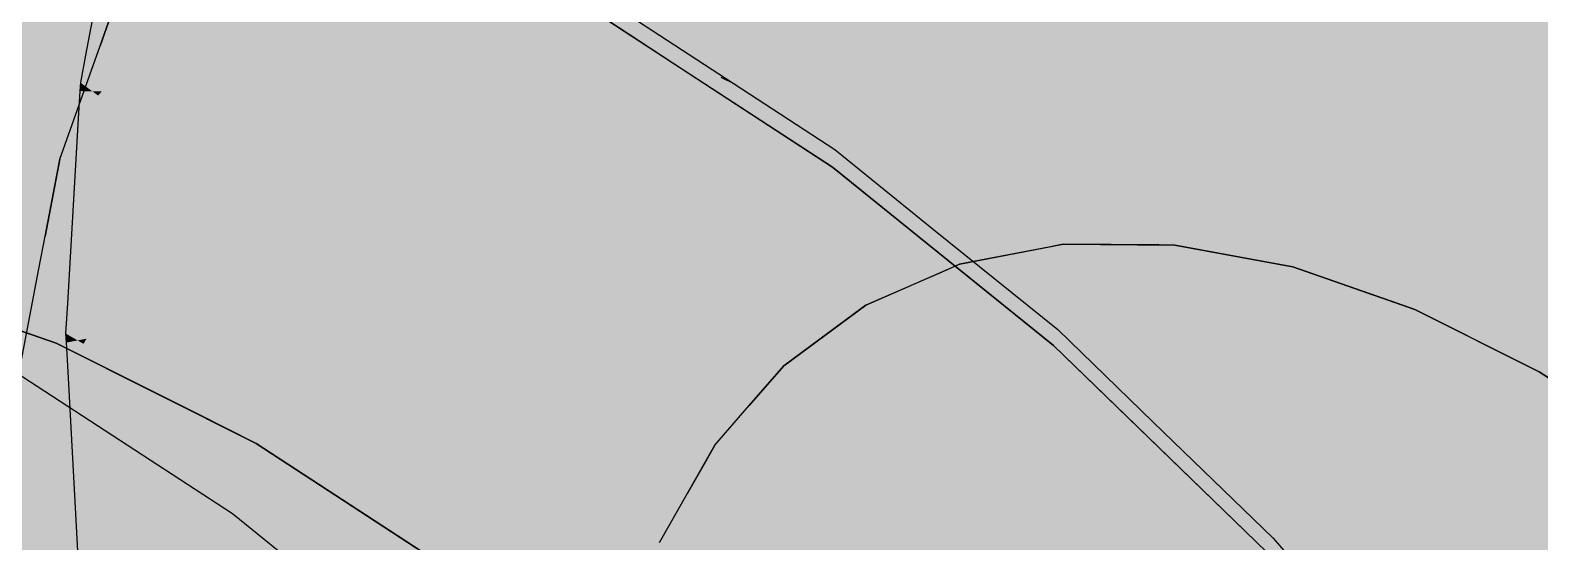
# Model space of a CAD drawing. Extents: x 0 to 420, y 0 to 297.
# Drawn here: x 289.68 to 315.47, y 249.2 to 257.94 of the extents above; entities that cross this region are included whole.
import ezdxf

# ---------------------------------------------------------------- set-up
doc = ezdxf.new("R2010")
doc.units = 0
doc.layers.add('SOMBRA', color=8, linetype='CONTINUOUS')
doc.layers.add('VISIBLE', color=7, linetype='CONTINUOUS')

msp = doc.modelspace()

# ---------------------------------------------------------------- linework, layer by layer
at = {"layer": 'SOMBRA', "color": 253}
for points in [[(306.6213, 269.4929), (313.1443, 257.8469), (310.6555, 259.0955)], [(306.6213, 269.4929), (309.6907, 269.4686), (313.1443, 257.8469)], [(309.6907, 269.4686), (315.4202, 256.7052), (313.1443, 257.8469)], [(309.6907, 269.4686), (312.9313, 268.8678), (315.4202, 256.7052)], [(312.9313, 268.8678), (317.58, 255.6217), (315.4202, 256.7052)], [(312.9313, 268.8678), (316.2878, 267.7009), (317.58, 255.6217)], [(290.6281, 257.5156), (291.1821, 260.4116), (291.5858, 260.7101)], [(290.6281, 257.5156), (291.5858, 260.7101), (293.0722, 259.3921)], [(294.9422, 259.6298), (296.9631, 259.7823), (299.0684, 257.5598)], [(301.0094, 259.0322), (299.0684, 257.5598), (296.9631, 259.7823)], [(294.4313, 258.1868), (294.9422, 259.6298), (299.0684, 257.5598)], [(305.9015, 259.6819), (306.9079, 257.9387), (304.2181, 258.4374)], [(308.6874, 258.7133), (306.9079, 257.9387), (305.9015, 259.6819)], [(290.6281, 257.5156), (293.0722, 259.3921), (291.2528, 257.2984)], [(292.4357, 256.8871), (291.2528, 257.2984), (293.0722, 259.3921)], [(292.4357, 256.8871), (293.0722, 259.3921), (293.9914, 258.577)], [(301.0094, 259.0322), (300.5372, 256.823), (299.0684, 257.5598)], [(301.0094, 259.0322), (302.7997, 256.8051), (300.5372, 256.823)], [(304.2181, 258.4374), (302.7997, 256.8051), (301.0094, 259.0322)], [(310.6555, 259.0955), (311.1337, 257.8629), (308.6874, 258.7133)], [(313.1443, 257.8469), (311.1337, 257.8629), (310.6555, 259.0955)], [(308.6874, 258.7133), (309.2697, 257.5009), (306.9079, 257.9387)], [(311.1337, 257.8629), (309.2697, 257.5009), (308.6874, 258.7133)], [(292.4357, 256.8871), (293.9914, 258.577), (293.0308, 256.8824)], [(293.0308, 256.8824), (293.9914, 258.577), (294.4313, 258.1868)], [(304.2181, 258.4374), (305.3473, 256.7849), (302.7997, 256.8051)], [(306.9079, 257.9387), (305.3473, 256.7849), (304.2181, 258.4374)], [(293.0308, 256.8824), (294.4313, 258.1868), (293.9668, 256.875)], [(293.9668, 256.875), (294.4313, 258.1868), (294.1801, 256.8733)], [(294.1801, 256.8733), (294.4313, 258.1868), (295.9282, 256.8595)], [(294.4313, 258.1868), (299.7606, 256.8291), (295.9282, 256.8595)], [(294.4313, 258.1868), (299.0684, 257.5598), (299.7606, 256.8291)], [(306.9079, 257.9387), (307.5843, 256.7672), (305.3473, 256.7849)], [(309.2697, 257.5009), (307.5843, 256.7672), (306.9079, 257.9387)], [(311.1337, 257.8629), (311.4295, 257.1005), (309.2697, 257.5009)], [(313.3707, 257.0851), (311.4295, 257.1005), (311.1337, 257.8629)], [(313.1443, 257.8469), (313.3707, 257.0851), (311.1337, 257.8629)], [(315.4202, 256.7052), (313.3707, 257.0851), (313.1443, 257.8469)], [(290.7419, 256.9005), (290.5388, 257.0487), (290.6281, 257.5156)], [(290.7419, 256.9005), (290.6281, 257.5156), (291.2528, 257.2984)], [(300.5372, 256.823), (299.7606, 256.8291), (299.0684, 257.5598)], [(309.2697, 257.5009), (309.6299, 256.751), (307.5843, 256.7672)], [(311.4295, 257.1005), (309.6299, 256.751), (309.2697, 257.5009)], [(290.7419, 256.9005), (291.2528, 257.2984), (290.9059, 256.8992)], [(292.4357, 256.8871), (290.9059, 256.8992), (291.2528, 257.2984)], [(280.2772, 250.9826), (290.5388, 257.0487), (289.4918, 256.3027)], [(280.2772, 250.9826), (280.2858, 251.1291), (290.5388, 257.0487)], [(286.1542, 253.9247), (290.5302, 256.9022), (290.5028, 256.4354)], [(286.1542, 253.9247), (289.4918, 256.3027), (290.5302, 256.9022)], [(289.4918, 256.3027), (290.5388, 257.0487), (290.5302, 256.9022)], [(290.5028, 256.4354), (290.5302, 256.9022), (290.7419, 256.9005)], [(290.5028, 256.4354), (290.7419, 256.9005), (290.843, 256.8268)], [(290.5302, 256.9022), (290.5388, 257.0487), (290.7419, 256.9005)], [(290.843, 256.8268), (290.7419, 256.9005), (290.9059, 256.8992)], [(292.9351, 256.7135), (290.843, 256.8268), (290.9059, 256.8992)], [(292.9351, 256.7135), (290.9059, 256.8992), (292.4357, 256.8871)], [(292.9351, 256.7135), (292.4357, 256.8871), (293.0308, 256.8824)], [(293.8028, 256.4118), (292.9351, 256.7135), (293.0308, 256.8824)], [(293.8028, 256.4118), (293.0308, 256.8824), (293.9668, 256.875)], [(294.0738, 256.3176), (293.8028, 256.4118), (293.9668, 256.875)], [(294.0738, 256.3176), (293.9668, 256.875), (294.1801, 256.8733)], [(294.0738, 256.3176), (294.1801, 256.8733), (295.9282, 256.8595)], [(294.0738, 256.3176), (295.9282, 256.8595), (298.1293, 254.9077)], [(299.7606, 256.8291), (298.1293, 254.9077), (295.9282, 256.8595)], [(311.4295, 257.1005), (311.5711, 256.7357), (309.6299, 256.751)], [(313.479, 256.7205), (311.5711, 256.7357), (311.4295, 257.1005)], [(313.3707, 257.0851), (313.479, 256.7205), (311.4295, 257.1005)], [(315.4935, 256.3471), (313.479, 256.7205), (313.3707, 257.0851)], [(315.4202, 256.7052), (315.4935, 256.3471), (313.3707, 257.0851)], [(290.3171, 253.2707), (290.5028, 256.4354), (290.843, 256.8268)], [(290.3171, 253.2707), (290.843, 256.8268), (292.3686, 255.7141)], [(292.9351, 256.7135), (292.3686, 255.7141), (290.843, 256.8268)], [(293.8028, 256.4118), (292.3686, 255.7141), (292.9351, 256.7135)], [(299.7606, 256.8291), (299.5731, 254.4057), (298.1293, 254.9077)], [(299.7606, 256.8291), (301.6705, 254.813), (299.5731, 254.4057)], [(300.5372, 256.823), (301.6705, 254.813), (299.7606, 256.8291)], [(300.5372, 256.823), (303.742, 255.2153), (301.6705, 254.813)], [(300.5372, 256.823), (302.7997, 256.8051), (304.0323, 255.2717)], [(300.5372, 256.823), (304.0323, 255.2717), (303.742, 255.2153)], [(305.3473, 256.7849), (304.0323, 255.2717), (302.7997, 256.8051)], [(305.3473, 256.7849), (306.1062, 255.6744), (304.0323, 255.2717)], [(307.5843, 256.7672), (306.1062, 255.6744), (305.3473, 256.7849)], [(307.5843, 256.7672), (308.0026, 256.0427), (306.1062, 255.6744)], [(309.6299, 256.751), (308.0026, 256.0427), (307.5843, 256.7672)], [(309.6299, 256.751), (309.8022, 256.3921), (308.0026, 256.0427)], [(311.5711, 256.7357), (309.8022, 256.3921), (309.6299, 256.751)], [(311.5711, 256.7357), (312.4704, 250.8365), (309.8022, 256.3921)], [(311.5711, 256.7357), (314.1957, 249.971), (312.4704, 250.8365)], [(313.479, 256.7205), (314.1957, 249.971), (311.5711, 256.7357)], [(313.479, 256.7205), (315.7107, 249.211), (314.1957, 249.971)], [(315.4935, 256.3471), (315.7107, 249.211), (313.479, 256.7205)], [(317.58, 255.6217), (315.4935, 256.3471), (315.4202, 256.7052)], [(286.1542, 253.9247), (290.5028, 256.4354), (290.3171, 253.2707)], [(293.8028, 256.4118), (293.3121, 255.0259), (292.3686, 255.7141)], [(294.0738, 256.3176), (293.3121, 255.0259), (293.8028, 256.4118)], [(309.8022, 256.3921), (308.2028, 255.6959), (308.0026, 256.0427)], [(309.8022, 256.3921), (310.4122, 251.869), (308.2028, 255.6959)], [(309.8022, 256.3921), (312.4704, 250.8365), (310.4122, 251.869)], [(294.0738, 256.3176), (293.7637, 254.6965), (293.3121, 255.0259)], [(293.7637, 254.6965), (294.0738, 256.3176), (298.1293, 254.9077)], [(308.0026, 256.0427), (306.5755, 254.9876), (306.1062, 255.6744)], [(308.0026, 256.0427), (308.2028, 255.6959), (306.5755, 254.9876)], [(290.3171, 253.2707), (292.3686, 255.7141), (290.9202, 253.1589)], [(292.0625, 252.9471), (290.9202, 253.1589), (292.3686, 255.7141)], [(292.0625, 252.9471), (292.3686, 255.7141), (293.3121, 255.0259)], [(306.1062, 255.6744), (304.3045, 254.9331), (304.0323, 255.2717)], [(306.1062, 255.6744), (305.3014, 254.433), (304.3045, 254.9331)], [(306.1062, 255.6744), (306.5755, 254.9876), (305.3014, 254.433)], [(308.2028, 255.6959), (306.8001, 254.6589), (306.5755, 254.9876)], [(308.2028, 255.6959), (307.8168, 253.1711), (306.8001, 254.6589)], [(308.2028, 255.6959), (310.4122, 251.869), (307.8168, 253.1711)], [(303.742, 255.2153), (302.9855, 253.4249), (301.6705, 254.813)], [(303.742, 255.2153), (304.8607, 254.2411), (302.9855, 253.4249)], [(303.742, 255.2153), (304.0323, 255.2717), (304.3045, 254.9331)], [(303.742, 255.2153), (304.3045, 254.9331), (304.8607, 254.2411)], [(292.0625, 252.9471), (293.3121, 255.0259), (292.614, 253.0543)], [(292.614, 253.0543), (293.3121, 255.0259), (293.7637, 254.6965)], [(293.7637, 254.6965), (298.1293, 254.9077), (298.8531, 254.2659)], [(299.5731, 254.4057), (298.8531, 254.2659), (298.1293, 254.9077)], [(299.5731, 254.4057), (301.6705, 254.813), (302.9855, 253.4249)], [(305.3014, 254.433), (304.8607, 254.2411), (304.3045, 254.9331)], [(305.3014, 254.433), (306.5755, 254.9876), (306.8001, 254.6589)], [(321.7634, 253.8907), (320.8149, 254.9786), (310.9154, 249.2631)], [(292.614, 253.0543), (293.7637, 254.6965), (293.4818, 253.2228)], [(293.4818, 253.2228), (293.7637, 254.6965), (293.6794, 253.2612)], [(293.6794, 253.2612), (293.7637, 254.6965), (295.3001, 253.5759)], [(293.7637, 254.6965), (298.8531, 254.2659), (295.3001, 253.5759)], [(305.3014, 254.433), (306.8001, 254.6589), (306.0122, 254.0764)], [(306.0122, 254.0764), (306.8001, 254.6589), (306.2084, 253.978)], [(306.2084, 253.978), (306.8001, 254.6589), (307.8168, 253.1711)], [(299.5731, 254.4057), (300.8498, 252.4952), (298.8531, 254.2659)], [(299.5731, 254.4057), (302.723, 253.3106), (300.8498, 252.4952)], [(299.5731, 254.4057), (302.9855, 253.4249), (302.723, 253.3106)], [(305.3014, 254.433), (305.373, 253.6038), (304.8607, 254.2411)], [(305.3014, 254.433), (306.0122, 254.0764), (305.373, 253.6038)], [(298.8531, 254.2659), (297.5593, 251.9281), (295.3001, 253.5759)], [(298.8531, 254.2659), (298.9533, 251.6697), (297.5593, 251.9281)], [(298.8531, 254.2659), (300.8498, 252.4952), (298.9533, 251.6697)], [(304.8607, 254.2411), (303.2758, 253.1184), (302.9855, 253.4249)], [(304.8607, 254.2411), (304.2557, 252.7777), (303.2758, 253.1184)], [(304.8607, 254.2411), (305.373, 253.6038), (304.2557, 252.7777)], [(306.0122, 254.0764), (305.6182, 253.2988), (305.373, 253.6038)], [(306.0122, 254.0764), (306.2084, 253.978), (305.6182, 253.2988)], [(286.1542, 253.9247), (290.3171, 253.2707), (280.0641, 247.3511)], [(306.2084, 253.978), (306.728, 251.9182), (305.6182, 253.2988)], [(306.2084, 253.978), (309.2791, 251.0313), (306.728, 251.9182)], [(306.2084, 253.978), (307.8168, 253.1711), (309.2791, 251.0313)], [(321.7634, 253.8907), (310.9154, 249.2631), (314.5591, 249.7313)], [(322.3597, 253.207), (321.7634, 253.8907), (314.5591, 249.7313)], [(286.7684, 253.7626), (291.417, 240.5165), (289.2573, 241.6)], [(286.7684, 253.7626), (290.1249, 252.5957), (291.417, 240.5165)], [(293.6438, 252.654), (293.6794, 253.2612), (295.3001, 253.5759)], [(293.6438, 252.654), (295.3001, 253.5759), (297.5593, 251.9281)], [(304.2557, 252.7777), (305.373, 253.6038), (305.6182, 253.2988)], [(290.3171, 253.2707), (290.2872, 252.7605), (280.0341, 246.8409)], [(290.3171, 253.2707), (280.0341, 246.8409), (280.0641, 247.3511)], [(290.492, 252.6422), (290.2872, 252.7605), (290.3171, 253.2707)], [(290.492, 252.6422), (290.3171, 253.2707), (290.9202, 253.1589)], [(293.6438, 252.654), (293.4818, 253.2228), (293.6794, 253.2612)], [(302.723, 253.3106), (302.2247, 251.2761), (300.8498, 252.4952)], [(302.723, 253.3106), (303.8692, 252.492), (302.2247, 251.2761)], [(302.723, 253.3106), (302.9855, 253.4249), (303.2758, 253.1184)], [(302.723, 253.3106), (303.2758, 253.1184), (303.8692, 252.492)], [(304.2557, 252.7777), (305.6182, 253.2988), (304.9544, 252.5348)], [(304.9544, 252.5348), (305.6182, 253.2988), (305.1472, 252.4678)], [(305.1472, 252.4678), (305.6182, 253.2988), (306.728, 251.9182)], [(290.492, 252.6422), (290.9202, 253.1589), (290.644, 252.6717)], [(292.0625, 252.9471), (290.644, 252.6717), (290.9202, 253.1589)], [(292.5445, 252.8578), (292.0625, 252.9471), (292.614, 253.0543)], [(293.3822, 252.7025), (292.5445, 252.8578), (292.614, 253.0543)], [(293.3822, 252.7025), (292.614, 253.0543), (293.4818, 253.2228)], [(293.6438, 252.654), (293.3822, 252.7025), (293.4818, 253.2228)], [(304.2557, 252.7777), (303.8692, 252.492), (303.2758, 253.1184)], [(310.4122, 251.869), (309.2791, 251.0313), (307.8168, 253.1711)], [(322.3597, 253.207), (314.5591, 249.7313), (316.8496, 250.0257)], [(280.0427, 246.6845), (280.0341, 246.8409), (290.2872, 252.7605)], [(280.0427, 246.6845), (290.2872, 252.7605), (289.2571, 252.0044)], [(289.2571, 252.0044), (290.2872, 252.7605), (290.2958, 252.6041)], [(290.2958, 252.6041), (290.2872, 252.7605), (290.492, 252.6422)], [(292.5445, 252.8578), (290.5939, 252.5833), (290.644, 252.6717)], [(292.5445, 252.8578), (292.1327, 251.6949), (290.5939, 252.5833)], [(292.5445, 252.8578), (290.644, 252.6717), (292.0625, 252.9471)], [(293.3822, 252.7025), (292.1327, 251.6949), (292.5445, 252.8578)], [(304.2557, 252.7777), (304.4158, 251.915), (303.8692, 252.492)], [(304.2557, 252.7777), (304.9544, 252.5348), (304.4158, 251.915)], [(285.9746, 249.595), (290.2958, 252.6041), (290.3231, 252.1056)], [(285.9746, 249.595), (289.2571, 252.0044), (290.2958, 252.6041)], [(290.1249, 252.5957), (293.5398, 239.4516), (291.417, 240.5165)], [(290.1249, 252.5957), (293.5398, 250.8825), (293.5398, 239.4516)], [(290.3231, 252.1056), (290.2958, 252.6041), (290.492, 252.6422)], [(290.3231, 252.1056), (290.492, 252.6422), (290.5939, 252.5833)], [(290.5089, 248.7264), (290.3231, 252.1056), (290.5939, 252.5833)], [(290.5939, 252.5833), (290.492, 252.6422), (290.644, 252.6717)], [(290.5089, 248.7264), (290.5939, 252.5833), (292.1327, 251.6949)], [(293.3822, 252.7025), (293.0844, 251.1455), (292.1327, 251.6949)], [(293.6438, 252.654), (293.0844, 251.1455), (293.3822, 252.7025)], [(293.6438, 252.654), (293.5398, 250.8825), (293.0844, 251.1455)], [(293.5398, 250.8825), (293.6438, 252.654), (297.5593, 251.9281)], [(298.9533, 251.6697), (300.8498, 252.4952), (302.2247, 251.2761)], [(303.8692, 252.492), (302.5282, 251.007), (302.2247, 251.2761)], [(303.8692, 252.492), (303.4743, 250.8316), (302.5282, 251.007)], [(303.8692, 252.492), (304.4158, 251.915), (303.4743, 250.8316)], [(304.9544, 252.5348), (304.6773, 251.6389), (304.4158, 251.915)], [(304.9544, 252.5348), (305.1472, 252.4678), (304.6773, 251.6389)], [(305.1472, 252.4678), (305.8612, 250.3891), (304.6773, 251.6389)], [(305.1472, 252.4678), (308.3242, 249.9325), (305.8612, 250.3891)], [(305.1472, 252.4678), (306.728, 251.9182), (308.3242, 249.9325)], [(285.9746, 249.595), (290.3231, 252.1056), (290.5089, 248.7264)], [(293.5398, 250.8825), (297.5593, 251.9281), (298.3022, 251.3863)], [(298.9533, 251.6697), (298.3022, 251.3863), (297.5593, 251.9281)], [(303.4743, 250.8316), (304.4158, 251.915), (304.6773, 251.6389)], [(309.2791, 251.0313), (308.3242, 249.9325), (306.728, 251.9182)], [(310.4122, 251.869), (311.302, 250.328), (309.2791, 251.0313)], [(312.4704, 250.8365), (311.302, 250.328), (310.4122, 251.869)], [(290.5089, 248.7264), (292.1327, 251.6949), (291.0801, 248.7219)], [(292.1617, 248.7134), (291.0801, 248.7219), (292.1327, 251.6949)], [(292.1617, 248.7134), (292.1327, 251.6949), (293.0844, 251.1455)], [(298.9533, 251.6697), (300.3518, 249.8914), (298.3022, 251.3863)], [(298.9533, 251.6697), (301.9945, 251.1059), (300.3518, 249.8914)], [(298.9533, 251.6697), (302.2247, 251.2761), (301.9945, 251.1059)], [(303.4743, 250.8316), (304.6773, 251.6389), (304.1488, 250.7065)], [(304.1488, 250.7065), (304.6773, 251.6389), (304.335, 250.672)], [(304.335, 250.672), (304.6773, 251.6389), (305.8612, 250.3891)], [(293.5398, 250.8825), (298.3022, 251.3863), (295.0895, 249.9878)], [(298.3022, 251.3863), (297.3683, 248.6721), (295.0895, 249.9878)], [(298.3022, 251.3863), (298.6885, 248.6617), (297.3683, 248.6721)], [(298.3022, 251.3863), (300.3518, 249.8914), (298.6885, 248.6617)], [(301.9945, 251.1059), (302.2247, 251.2761), (302.5282, 251.007)], [(292.1617, 248.7134), (293.0844, 251.1455), (292.6607, 248.9305)], [(292.6607, 248.9305), (293.0844, 251.1455), (293.5398, 250.8825)], [(301.9945, 251.1059), (301.7629, 248.8621), (300.3518, 249.8914)], [(301.9945, 251.1059), (303.1486, 250.4568), (301.7629, 248.8621)], [(301.9945, 251.1059), (302.5282, 251.007), (303.1486, 250.4568)], [(303.4743, 250.8316), (303.1486, 250.4568), (302.5282, 251.007)], [(309.2791, 251.0313), (310.2773, 249.5704), (308.3242, 249.9325)], [(311.302, 250.328), (310.2773, 249.5704), (309.2791, 251.0313)], [(313.4509, 246.3553), (324.299, 250.983), (320.6552, 250.5147)], [(313.4509, 246.3553), (314.3995, 245.2675), (324.299, 250.983)], [(325.7311, 249.0512), (324.299, 250.983), (314.3995, 245.2675)], [(292.6607, 248.9305), (293.5398, 250.8825), (293.4453, 249.2721)], [(293.4453, 249.2721), (293.5398, 250.8825), (293.6241, 249.3499)], [(293.6241, 249.3499), (293.5398, 250.8825), (295.0895, 249.9878)], [(293.5398, 250.8825), (295.6996, 238.3681), (293.5398, 239.4516)], [(293.5398, 250.8825), (296.9548, 248.6524), (295.6996, 238.3681)], [(303.4743, 250.8316), (303.72, 249.9501), (303.1486, 250.4568)], [(303.4743, 250.8316), (304.1488, 250.7065), (303.72, 249.9501)], [(304.1488, 250.7065), (303.9935, 249.7076), (303.72, 249.9501)], [(304.1488, 250.7065), (304.335, 250.672), (303.9935, 249.7076)], [(304.335, 250.672), (305.2313, 248.6099), (303.9935, 249.7076)], [(304.335, 250.672), (307.5641, 248.5915), (305.2313, 248.6099)], [(304.335, 250.672), (305.8612, 250.3891), (307.5641, 248.5915)], [(312.4704, 250.8365), (312.9978, 249.7384), (311.302, 250.328)], [(314.1957, 249.971), (312.9978, 249.7384), (312.4704, 250.8365)], [(303.1486, 250.4568), (302.0745, 248.6349), (301.7629, 248.8621)], [(303.1486, 250.4568), (302.9705, 248.6278), (302.0745, 248.6349)], [(303.1486, 250.4568), (303.72, 249.9501), (302.9705, 248.6278)], [(313.4509, 246.3553), (320.6552, 250.5147), (316.8496, 250.0257)], [(308.3242, 249.9325), (307.5641, 248.5915), (305.8612, 250.3891)], [(311.302, 250.328), (311.9146, 249.2669), (310.2773, 249.5704)], [(312.9978, 249.7384), (311.9146, 249.2669), (311.302, 250.328)], [(293.6597, 248.7015), (293.6241, 249.3499), (295.0895, 249.9878)], [(293.6597, 248.7015), (295.0895, 249.9878), (297.3683, 248.6721)], [(302.9705, 248.6278), (303.72, 249.9501), (303.9935, 249.7076)], [(308.3242, 249.9325), (309.414, 248.5768), (307.5641, 248.5915)], [(310.2773, 249.5704), (309.414, 248.5768), (308.3242, 249.9325)], [(316.8496, 250.0257), (314.5591, 249.7313), (311.8639, 248.1753)], [(316.8496, 250.0257), (311.8639, 248.1753), (312.4602, 247.4915)], [(313.4509, 246.3553), (316.8496, 250.0257), (312.4602, 247.4915)], [(314.1957, 249.971), (314.4868, 249.2207), (312.9978, 249.7384)], [(315.7107, 249.211), (314.4868, 249.2207), (314.1957, 249.971)], [(298.6885, 248.6617), (300.3518, 249.8914), (301.7629, 248.8621)], [(302.9705, 248.6278), (303.9935, 249.7076), (303.6094, 248.6228)], [(303.6094, 248.6228), (303.9935, 249.7076), (303.7857, 248.6214)], [(303.7857, 248.6214), (303.9935, 249.7076), (305.2313, 248.6099)], [(314.5591, 249.7313), (310.9154, 249.2631), (311.8639, 248.1753)], [(312.9978, 249.7384), (313.3522, 249.0004), (311.9146, 249.2669)], [(314.4868, 249.2207), (313.3522, 249.0004), (312.9978, 249.7384)], [(285.9746, 249.595), (290.5089, 248.7264), (280.2558, 242.8068)], [(310.2773, 249.5704), (310.9647, 248.5646), (309.414, 248.5768)], [(311.9146, 249.2669), (310.9647, 248.5646), (310.2773, 249.5704)], [(293.412, 248.7035), (292.6607, 248.9305), (293.4453, 249.2721)], [(293.6597, 248.7015), (293.412, 248.7035), (293.4453, 249.2721)], [(293.6597, 248.7015), (293.4453, 249.2721), (293.6241, 249.3499)], [(311.9146, 249.2669), (312.3263, 248.5538), (310.9647, 248.5646)], [(313.3522, 249.0004), (312.3263, 248.5538), (311.9146, 249.2669)], [(314.4868, 249.2207), (314.6669, 248.7567), (313.3522, 249.0004)], [(315.8485, 248.7473), (314.6669, 248.7567), (314.4868, 249.2207)], [(315.7107, 249.211), (315.8485, 248.7473), (314.4868, 249.2207)]]:
    msp.add_solid(points, dxfattribs=at)
at = {"layer": 'SOMBRA', "color": 252}
for points in [[(302.234, 267.0153), (277.6128, 253.8351), (299.5332, 266.4908)], [(302.234, 267.0153), (279.6237, 254.2256), (277.6128, 253.8351)], [(279.6237, 254.2256), (302.234, 267.0153), (302.3787, 267.0434)], [(279.6237, 254.2256), (302.3787, 267.0434), (280.4584, 254.3877)], [(305.292, 267.0203), (280.4584, 254.3877), (302.3787, 267.0434)], [(305.292, 267.0203), (282.6273, 254.3705), (280.4584, 254.3877)], [(282.6273, 254.3705), (305.292, 267.0203), (305.448, 267.0191)], [(282.6273, 254.3705), (305.448, 267.0191), (283.5277, 254.3634)], [(308.5239, 266.4489), (283.5277, 254.3634), (305.448, 267.0191)], [(302.3787, 267.0434), (303.5783, 258.068), (306.4128, 256.646)], [(305.448, 267.0191), (302.3787, 267.0434), (306.4128, 256.646)], [(305.448, 267.0191), (306.4128, 256.646), (308.9017, 255.3974)], [(308.6887, 266.4183), (305.448, 267.0191), (308.9017, 255.3974)], [(299.4023, 266.4339), (275.0398, 252.7151), (296.9602, 265.3708)], [(299.4023, 266.4339), (276.8581, 253.5066), (275.0398, 252.7151)], [(276.8581, 253.5066), (299.4023, 266.4339), (299.5332, 266.4908)], [(276.8581, 253.5066), (299.5332, 266.4908), (277.6128, 253.8351)], [(308.5239, 266.4489), (285.8178, 253.9389), (283.5277, 254.3634)], [(285.8178, 253.9389), (308.5239, 266.4489), (308.6887, 266.4183)], [(285.8178, 253.9389), (308.6887, 266.4183), (286.7684, 253.7626)], [(311.8745, 265.3107), (286.7684, 253.7626), (308.6887, 266.4183)], [(308.6887, 266.4183), (308.9017, 255.3974), (311.1776, 254.2557)], [(312.0452, 265.2514), (308.6887, 266.4183), (311.1776, 254.2557)], [(274.3779, 252.2257), (296.8454, 265.286), (296.9602, 265.3708)], [(274.3779, 252.2257), (296.9602, 265.3708), (275.0398, 252.7151)], [(296.8454, 265.286), (272.7834, 251.0468), (294.7037, 263.7025)], [(296.8454, 265.286), (274.3779, 252.2257), (272.7834, 251.0468)], [(311.8745, 265.3107), (289.1403, 252.938), (286.7684, 253.7626)], [(289.1403, 252.938), (311.8745, 265.3107), (312.0452, 265.2514)], [(289.1403, 252.938), (312.0452, 265.2514), (290.1249, 252.5957)], [(315.2865, 263.6253), (290.1249, 252.5957), (312.0452, 265.2514)], [(312.0452, 265.2514), (311.1776, 254.2557), (313.3373, 253.1722)], [(315.4602, 263.5382), (312.0452, 265.2514), (313.3373, 253.1722)], [(294.607, 263.5913), (272.0678, 250.2234), (293.9881, 262.8791)], [(294.607, 263.5913), (272.2256, 250.405), (272.0678, 250.2234)], [(272.2256, 250.405), (294.607, 263.5913), (294.7037, 263.7025)], [(272.2256, 250.405), (294.7037, 263.7025), (272.7834, 251.0468)], [(315.2865, 263.6253), (292.5381, 251.3851), (290.1249, 252.5957)], [(292.5381, 251.3851), (315.2865, 263.6253), (315.4602, 263.5382)], [(292.5381, 251.3851), (315.4602, 263.5382), (293.5398, 250.8825)], [(318.7015, 261.4215), (293.5398, 250.8825), (315.4602, 263.5382)], [(315.4602, 263.5382), (313.3373, 253.1722), (315.4602, 252.1073)], [(318.8751, 261.3081), (315.4602, 263.5382), (315.4602, 252.1073)], [(272.0678, 250.2234), (292.8024, 261.5145), (293.9881, 262.8791)], [(295.9332, 261.9033), (298.3354, 258.3879), (301.6588, 257.2324)], [(295.9332, 261.9033), (301.6588, 257.2324), (300.1971, 259.7642)], [(270.4381, 248.0755), (292.7254, 261.3787), (292.8024, 261.5145)], [(270.4381, 248.0755), (292.8024, 261.5145), (270.8821, 248.8588)], [(272.0678, 250.2234), (270.8821, 248.8588), (292.8024, 261.5145)], [(292.7254, 261.3787), (270.3124, 247.8539), (292.2327, 260.5096)], [(292.7254, 261.3787), (270.4381, 248.0755), (270.3124, 247.8539)], [(318.7015, 261.4215), (295.953, 249.3066), (293.5398, 250.8825)], [(295.953, 249.3066), (318.7015, 261.4215), (318.8751, 261.3081)], [(295.953, 249.3066), (318.8751, 261.3081), (296.9548, 248.6524)], [(322.061, 258.7371), (296.9548, 248.6524), (318.8751, 261.3081)], [(318.8751, 261.3081), (315.4602, 252.1073), (317.6199, 251.0238)], [(270.3124, 247.8539), (291.2887, 258.8442), (292.2327, 260.5096)], [(292.2327, 260.5096), (291.2887, 258.8442), (292.7205, 257.3328)], [(292.2327, 260.5096), (292.7205, 257.3328), (296.7668, 256.5827)], [(292.2327, 260.5096), (296.7668, 256.5827), (294.1445, 259.8449)], [(294.1445, 259.8449), (296.7668, 256.5827), (299.9755, 255.9879)], [(294.1445, 259.8449), (299.9755, 255.9879), (298.3354, 258.3879)], [(300.1971, 259.7642), (301.6588, 257.2324), (304.4448, 256.2638)], [(300.1971, 259.7642), (304.4448, 256.2638), (303.5783, 258.068)], [(291.2328, 258.6863), (268.9544, 245.0193), (290.8747, 257.675)], [(291.2328, 258.6863), (269.0457, 245.2772), (268.9544, 245.0193)], [(269.0457, 245.2772), (291.2328, 258.6863), (291.2887, 258.8442)], [(269.0457, 245.2772), (291.2887, 258.8442), (269.3684, 246.1885)], [(270.3124, 247.8539), (269.3684, 246.1885), (291.2887, 258.8442)], [(291.2887, 258.8442), (290.8747, 257.675), (292.7205, 257.3328)], [(322.061, 258.7371), (299.3267, 246.7382), (296.9548, 248.6524)], [(299.3267, 246.7382), (322.061, 258.7371), (322.2316, 258.5993)], [(299.3267, 246.7382), (322.2316, 258.5993), (300.3113, 245.9436)], [(301.708, 257.0261), (299.5503, 258.4351), (299.5503, 258.1085)], [(325.3075, 255.6178), (300.3113, 245.9436), (322.2316, 258.5993)], [(298.3354, 258.3879), (299.9755, 255.9879), (302.6653, 255.4892)], [(298.3354, 258.3879), (302.6653, 255.4892), (301.6588, 257.2324)], [(301.4866, 257.1371), (299.5503, 258.1085), (303.3898, 255.6012)], [(303.5783, 258.068), (304.4448, 256.2638), (306.8911, 255.4134)], [(303.5783, 258.068), (306.8911, 255.4134), (306.4128, 256.646)], [(268.9544, 245.0193), (290.6996, 257.1803), (290.8747, 257.675)], [(290.8747, 257.675), (290.6996, 257.1803), (294.8258, 255.1104)], [(290.8747, 257.675), (294.8258, 255.1104), (292.7205, 257.3328)], [(268.7793, 244.5246), (290.1887, 255.7374), (290.6996, 257.1803)], [(268.9544, 245.0193), (268.7793, 244.5246), (290.6996, 257.1803)], [(290.6996, 257.1803), (290.1887, 255.7374), (291.6856, 254.41)], [(290.6996, 257.1803), (291.6856, 254.41), (295.518, 254.3797)], [(290.6996, 257.1803), (295.518, 254.3797), (294.8258, 255.1104)], [(292.7205, 257.3328), (294.8258, 255.1104), (296.2946, 254.3735)], [(292.7205, 257.3328), (296.2946, 254.3735), (298.5571, 254.3556)], [(292.7205, 257.3328), (298.5571, 254.3556), (296.7668, 256.5827)], [(303.4267, 255.9037), (301.708, 257.0261), (301.4866, 257.1371)], [(303.4267, 255.9037), (301.4866, 257.1371), (303.3898, 255.6012)], [(301.6588, 257.2324), (302.6653, 255.4892), (305.0271, 255.0514)], [(301.6588, 257.2324), (305.0271, 255.0514), (304.4448, 256.2638)], [(306.4128, 256.646), (306.8911, 255.4134), (309.1281, 254.6356)], [(306.4128, 256.646), (309.1281, 254.6356), (308.9017, 255.3974)], [(296.7668, 256.5827), (298.5571, 254.3556), (301.1047, 254.3354)], [(296.7668, 256.5827), (301.1047, 254.3354), (299.9755, 255.9879)], [(304.4448, 256.2638), (305.0271, 255.0514), (307.1869, 254.651)], [(304.4448, 256.2638), (307.1869, 254.651), (306.8911, 255.4134)], [(299.9755, 255.9879), (301.1047, 254.3354), (303.3416, 254.3177)], [(299.9755, 255.9879), (303.3416, 254.3177), (302.6653, 255.4892)], [(305.116, 254.5403), (303.4267, 255.9037), (303.3898, 255.6012)], [(268.0725, 242.0578), (290.1547, 255.5599), (290.1887, 255.7374)], [(268.0725, 242.0578), (290.1887, 255.7374), (268.2684, 243.0817)], [(268.7793, 244.5246), (268.2684, 243.0817), (290.1887, 255.7374)], [(290.1887, 255.7374), (289.9374, 254.4238), (291.6856, 254.41)], [(325.3075, 255.6178), (302.6013, 243.7238), (300.3113, 245.9436)], [(302.6013, 243.7238), (325.3075, 255.6178), (325.4723, 255.4581)], [(305.116, 254.5403), (303.3898, 255.6012), (307.1636, 252.5556)], [(290.1547, 255.5599), (268.0171, 241.7681), (289.9374, 254.4238)], [(290.1547, 255.5599), (268.0725, 242.0578), (268.0171, 241.7681)], [(302.6013, 243.7238), (325.4723, 255.4581), (303.552, 242.8024)], [(302.6653, 255.4892), (303.3416, 254.3177), (305.3872, 254.3015)], [(302.6653, 255.4892), (305.3872, 254.3015), (305.0271, 255.0514)], [(328.3856, 252.1172), (303.552, 242.8024), (325.4723, 255.4581)], [(306.8911, 255.4134), (307.1869, 254.651), (309.2364, 254.2711)], [(306.8911, 255.4134), (309.2364, 254.2711), (309.1281, 254.6356)], [(308.9017, 255.3974), (309.1281, 254.6356), (311.2509, 253.8976)], [(308.9017, 255.3974), (311.2509, 253.8976), (311.1776, 254.2557)], [(294.8258, 255.1104), (295.518, 254.3797), (296.2946, 254.3735)], [(305.0271, 255.0514), (305.3872, 254.3015), (307.3284, 254.2862)], [(305.0271, 255.0514), (307.3284, 254.2862), (307.1869, 254.651)], [(307.2368, 252.8288), (305.116, 254.5403), (307.1636, 252.5556)], [(307.1869, 254.651), (307.3284, 254.2862), (309.2364, 254.2711)], [(309.1281, 254.6356), (309.2364, 254.2711), (311.2509, 253.8976)], [(268.0171, 241.7681), (289.8311, 253.8681), (289.9374, 254.4238)], [(289.9374, 254.4238), (289.8311, 253.8681), (293.8867, 252.4582)], [(289.9374, 254.4238), (293.8867, 252.4582), (291.6856, 254.41)], [(291.6856, 254.41), (293.8867, 252.4582), (295.3305, 251.9562)], [(291.6856, 254.41), (295.3305, 251.9562), (297.4279, 252.3635)], [(291.6856, 254.41), (297.4279, 252.3635), (295.518, 254.3797)], [(296.2946, 254.3735), (295.518, 254.3797), (297.4279, 252.3635)], [(296.2946, 254.3735), (297.4279, 252.3635), (299.4994, 252.7658)], [(296.2946, 254.3735), (299.7897, 252.8222), (298.5571, 254.3556)], [(296.2946, 254.3735), (299.4994, 252.7658), (299.7897, 252.8222)], [(298.5571, 254.3556), (299.7897, 252.8222), (301.8635, 253.2249)], [(298.5571, 254.3556), (301.8635, 253.2249), (301.1047, 254.3354)], [(301.1047, 254.3354), (301.8635, 253.2249), (303.76, 253.5932)], [(301.1047, 254.3354), (303.76, 253.5932), (303.3416, 254.3177)], [(303.3416, 254.3177), (303.76, 253.5932), (305.5596, 253.9427)], [(303.3416, 254.3177), (305.5596, 253.9427), (305.3872, 254.3015)], [(305.3872, 254.3015), (305.5596, 253.9427), (307.3284, 254.2862)], [(311.1776, 254.2557), (311.2509, 253.8976), (313.3373, 253.1722)], [(267.9108, 241.2125), (289.521, 252.2471), (289.8311, 253.8681)], [(268.0171, 241.7681), (267.9108, 241.2125), (289.8311, 253.8681)], [(289.8311, 253.8681), (289.521, 252.2471), (291.0575, 251.1264)], [(289.8311, 253.8681), (291.0575, 251.1264), (294.6104, 251.8164)], [(289.8311, 253.8681), (294.6104, 251.8164), (293.8867, 252.4582)], [(303.76, 253.5932), (303.9602, 253.2464), (305.5596, 253.9427)], [(301.8635, 253.2249), (303.9602, 253.2464), (303.76, 253.5932)], [(299.7897, 252.8222), (302.3329, 252.5381), (301.8635, 253.2249)], [(301.8635, 253.2249), (302.3329, 252.5381), (303.9602, 253.2464)], [(302.3329, 252.5381), (302.5575, 252.2094), (303.9602, 253.2464)], [(299.4994, 252.7658), (297.4279, 252.3635), (298.7428, 250.9754)], [(299.4994, 252.7658), (298.7428, 250.9754), (300.6181, 251.7916)], [(299.4994, 252.7658), (300.0618, 252.4836), (299.7897, 252.8222)], [(299.4994, 252.7658), (300.6181, 251.7916), (300.0618, 252.4836)], [(299.7897, 252.8222), (300.0618, 252.4836), (301.0588, 251.9835)], [(299.7897, 252.8222), (301.0588, 251.9835), (302.3329, 252.5381)], [(308.8678, 251.2478), (307.2368, 252.8288), (307.1636, 252.5556)], [(300.0618, 252.4836), (300.6181, 251.7916), (301.0588, 251.9835)], [(301.0588, 251.9835), (302.5575, 252.2094), (302.3329, 252.5381)], [(308.8678, 251.2478), (307.1636, 252.5556), (310.8071, 249.0238)], [(289.521, 252.2471), (289.4368, 250.8117), (291.0575, 251.1264)], [(293.8867, 252.4582), (294.6104, 251.8164), (295.3305, 251.9562)], [(295.3305, 251.9562), (298.7428, 250.9754), (297.4279, 252.3635)], [(292.7716, 246.69), (289.2972, 252.1889), (289.2972, 248.433)], [(292.7716, 246.69), (293.1367, 249.6816), (289.2972, 252.1889)], [(301.0588, 251.9835), (300.6181, 251.7916), (301.1304, 251.1543)], [(301.0588, 251.9835), (301.7696, 251.6269), (302.5575, 252.2094)], [(301.0588, 251.9835), (301.1304, 251.1543), (301.7696, 251.6269)], [(301.7696, 251.6269), (301.9658, 251.5285), (302.5575, 252.2094)], [(328.3856, 252.1172), (305.721, 240.315), (303.552, 242.8024)], [(305.721, 240.315), (328.3856, 252.1172), (328.5416, 251.9382)], [(315.4602, 252.1073), (317.583, 250.721), (316.5307, 251.5702)], [(291.0575, 251.1264), (296.6072, 250.0457), (294.6104, 251.8164)], [(295.3305, 251.9562), (294.6104, 251.8164), (296.6072, 250.0457)], [(295.3305, 251.9562), (296.6072, 250.0457), (298.4803, 250.8611)], [(295.3305, 251.9562), (298.4803, 250.8611), (298.7428, 250.9754)], [(298.7428, 250.9754), (301.1304, 251.1543), (300.6181, 251.7916)], [(305.721, 240.315), (328.5416, 251.9382), (306.6213, 239.2825)], [(331.2425, 248.2951), (306.6213, 239.2825), (328.5416, 251.9382)], [(301.7696, 251.6269), (301.1304, 251.1543), (301.3756, 250.8493)], [(301.7696, 251.6269), (301.3756, 250.8493), (301.9658, 251.5285)], [(310.9154, 249.2631), (308.8678, 251.2478), (310.8071, 249.0238)], [(289.4368, 250.8117), (293.3167, 249.4786), (291.0575, 251.1264)], [(291.0575, 251.1264), (293.3167, 249.4786), (294.7107, 249.2202)], [(291.0575, 251.1264), (294.7107, 249.2202), (296.6072, 250.0457)], [(298.4803, 250.8611), (299.0331, 250.6689), (298.7428, 250.9754)], [(298.7428, 250.9754), (300.0131, 250.3282), (301.1304, 251.1543)], [(298.7428, 250.9754), (299.0331, 250.6689), (300.0131, 250.3282)], [(300.0131, 250.3282), (301.3756, 250.8493), (301.1304, 251.1543)], [(289.4368, 250.8117), (289.4012, 250.2045), (293.3167, 249.4786)], [(298.4803, 250.8611), (296.6072, 250.0457), (297.982, 248.8266)], [(298.4803, 250.8611), (297.982, 248.8266), (299.6266, 250.0425)], [(298.4803, 250.8611), (299.6266, 250.0425), (299.0331, 250.6689)], [(300.0131, 250.3282), (300.7117, 250.0853), (301.3756, 250.8493)], [(300.7117, 250.0853), (300.9045, 250.0183), (301.3756, 250.8493)], [(299.0331, 250.6689), (299.6266, 250.0425), (300.0131, 250.3282)], [(289.4012, 250.2045), (289.2972, 248.433), (290.8469, 247.5383)], [(289.4012, 250.2045), (290.8469, 247.5383), (294.0596, 248.9368)], [(289.4012, 250.2045), (294.0596, 248.9368), (293.3167, 249.4786)], [(300.0131, 250.3282), (299.6266, 250.0425), (300.1731, 249.4655)], [(300.0131, 250.3282), (300.1731, 249.4655), (300.7117, 250.0853)], [(294.7107, 249.2202), (297.982, 248.8266), (296.6072, 250.0457)], [(297.982, 248.8266), (300.1731, 249.4655), (299.6266, 250.0425)], [(300.7117, 250.0853), (300.1731, 249.4655), (300.4347, 249.1894)], [(300.7117, 250.0853), (300.4347, 249.1894), (300.9045, 250.0183)], [(296.4329, 244.8533), (293.1367, 249.6816), (292.7716, 246.69)], [(296.4329, 244.8533), (296.9105, 246.636), (293.1367, 249.6816)], [(293.3167, 249.4786), (294.0596, 248.9368), (294.7107, 249.2202)], [(297.982, 248.8266), (299.2317, 248.3821), (300.1731, 249.4655)], [(299.2317, 248.3821), (300.4347, 249.1894), (300.1731, 249.4655)], [(294.7107, 249.2202), (294.0596, 248.9368), (296.1091, 247.4419)], [(294.7107, 249.2202), (296.1091, 247.4419), (297.7519, 248.6564)], [(294.7107, 249.2202), (297.7519, 248.6564), (297.982, 248.8266)], [(311.8639, 248.1753), (310.9154, 249.2631), (310.8071, 249.0238)]]:
    msp.add_solid(points, dxfattribs=at)
at = {"layer": 'SOMBRA', "color": 254}
for points in [[(281.6839, 255.4271), (291.9369, 261.3467), (289.522, 261.7944)], [(315.0155, 260.2558), (313.3262, 261.6192), (303.4267, 255.9037)], [(303.4267, 255.9037), (313.3262, 261.6192), (307.2182, 260.2074)], [(291.4366, 261.3885), (291.2895, 260.9729), (281.0364, 255.0533)], [(291.4366, 261.3885), (281.0364, 255.0533), (281.1836, 255.4689)], [(288.0007, 261.4557), (291.4366, 261.3885), (281.1836, 255.4689)], [(291.9369, 261.3467), (281.6839, 255.4271), (293.2095, 260.9043)], [(281.0108, 254.9193), (291.2895, 260.9729), (290.2253, 260.2393)], [(281.0108, 254.9193), (281.0364, 255.0533), (291.2895, 260.9729)], [(285.4577, 254.1151), (293.2095, 260.9043), (281.6839, 255.4271)], [(285.4577, 254.1151), (295.7107, 260.0347), (293.2095, 260.9043)], [(286.8335, 257.901), (291.2638, 260.8389), (291.1821, 260.4116)], [(286.8335, 257.901), (290.2253, 260.2393), (291.2638, 260.8389)], [(280.9291, 254.492), (290.2253, 260.2393), (286.8335, 257.901)], [(280.9291, 254.492), (281.0108, 254.9193), (290.2253, 260.2393)], [(286.8335, 257.901), (291.1821, 260.4116), (290.6281, 257.5156)], [(315.0155, 260.2558), (303.4267, 255.9037), (309.5052, 257.0745)], [(317.1363, 258.5443), (315.0155, 260.2558), (309.5052, 257.0745)], [(295.7107, 260.0347), (285.4577, 254.1151), (297.0055, 259.3852)], [(307.2182, 260.2074), (299.5503, 258.4351), (301.708, 257.0261)], [(303.4267, 255.9037), (307.2182, 260.2074), (301.708, 257.0261)], [(289.2972, 252.1889), (297.0055, 259.3852), (285.4577, 254.1151)], [(289.2972, 252.1889), (299.5503, 258.1085), (297.0055, 259.3852)], [(318.7673, 256.9633), (317.1363, 258.5443), (307.2368, 252.8288)], [(307.2368, 252.8288), (317.1363, 258.5443), (309.5052, 257.0745)], [(286.8335, 257.901), (290.6281, 257.5156), (280.3751, 251.596)], [(299.5503, 258.1085), (289.2972, 252.1889), (300.845, 257.263)], [(290.6281, 257.5156), (290.5388, 257.0487), (280.2858, 251.1291)], [(290.6281, 257.5156), (280.2858, 251.1291), (280.3751, 251.596)], [(293.1367, 249.6816), (300.845, 257.263), (289.2972, 252.1889)], [(293.1367, 249.6816), (303.3898, 255.6012), (300.845, 257.263)], [(309.5052, 257.0745), (303.4267, 255.9037), (305.116, 254.5403)], [(307.2368, 252.8288), (309.5052, 257.0745), (305.116, 254.5403)], [(318.7673, 256.9633), (307.2368, 252.8288), (313.2571, 253.782)], [(320.8149, 254.9786), (318.7673, 256.9633), (313.2571, 253.782)], [(303.3898, 255.6012), (293.1367, 249.6816), (304.6623, 254.5742)], [(310.9154, 249.2631), (320.8149, 254.9786), (313.2571, 253.782)], [(296.9105, 246.636), (304.6623, 254.5742), (293.1367, 249.6816)], [(296.9105, 246.636), (307.1636, 252.5556), (304.6623, 254.5742)], [(285.4081, 241.6305), (307.3284, 254.2862), (307.0816, 254.2382)], [(307.3284, 254.2862), (285.4081, 241.6305), (285.6743, 241.6284)], [(307.3284, 254.2862), (285.6743, 241.6284), (308.9702, 254.2732)], [(305.5596, 253.9427), (283.8861, 241.3349), (307.0816, 254.2382)], [(285.4081, 241.6305), (307.0816, 254.2382), (283.8861, 241.3349)], [(287.3161, 241.6154), (308.9702, 254.2732), (285.6743, 241.6284)], [(287.3161, 241.6154), (309.2364, 254.2711), (308.9702, 254.2732)], [(309.2364, 254.2711), (287.3161, 241.6154), (287.5972, 241.5633)], [(309.2364, 254.2711), (287.5972, 241.5633), (310.9698, 253.9497)], [(303.9602, 253.2464), (282.263, 240.6879), (305.3364, 253.8455)], [(283.6393, 241.287), (305.3364, 253.8455), (282.263, 240.6879)], [(283.6393, 241.287), (305.5596, 253.9427), (305.3364, 253.8455)], [(305.5596, 253.9427), (283.6393, 241.287), (283.8861, 241.3349)], [(289.3306, 241.2419), (310.9698, 253.9497), (287.5972, 241.5633)], [(289.3306, 241.2419), (311.2509, 253.8976), (310.9698, 253.9497)], [(311.2509, 253.8976), (289.3306, 241.2419), (289.6217, 241.1407)], [(311.2509, 253.8976), (289.6217, 241.1407), (313.0462, 253.2734)], [(313.2571, 253.782), (307.2368, 252.8288), (308.8678, 251.2478)], [(310.9154, 249.2631), (313.2571, 253.782), (308.8678, 251.2478)], [(291.417, 240.5165), (313.0462, 253.2734), (289.6217, 241.1407)], [(291.417, 240.5165), (313.3373, 253.1722), (313.0462, 253.2734)], [(302.5575, 252.2094), (280.8329, 239.6984), (303.7644, 253.1017)], [(282.0398, 240.5907), (303.7644, 253.1017), (280.8329, 239.6984)], [(282.0398, 240.5907), (303.9602, 253.2464), (303.7644, 253.1017)], [(303.9602, 253.2464), (282.0398, 240.5907), (282.263, 240.6879)], [(313.3373, 253.1722), (291.417, 240.5165), (291.7132, 240.3679)], [(313.3373, 253.1722), (291.7132, 240.3679), (315.1639, 252.2559)], [(307.1636, 252.5556), (296.9105, 246.636), (308.3922, 251.3646)], [(293.5398, 239.4516), (315.1639, 252.2559), (291.7132, 240.3679)], [(293.5398, 239.4516), (315.4602, 252.1073), (315.1639, 252.2559)], [(280.0455, 238.8728), (302.5575, 252.2094), (302.3926, 252.0196)], [(280.0455, 238.8728), (280.6372, 239.5537), (302.5575, 252.2094)], [(280.0455, 238.8728), (302.3926, 252.0196), (290.9862, 245.1894)], [(302.5575, 252.2094), (280.6372, 239.5537), (280.8329, 239.6984)], [(301.9658, 251.5285), (290.9862, 245.1894), (302.3926, 252.0196)], [(315.4602, 252.1073), (293.5398, 239.4516), (293.8361, 239.2581)], [(315.4602, 252.1073), (293.8361, 239.2581), (317.2868, 250.9144)], [(301.9658, 251.5285), (301.3756, 250.8493), (279.4553, 238.1936)], [(301.9658, 251.5285), (279.4553, 238.1936), (279.6202, 238.3834)], [(301.9658, 251.5285), (279.6202, 238.3834), (290.9862, 245.1894)], [(300.5541, 243.1042), (308.3922, 251.3646), (296.9105, 246.636)], [(300.5541, 243.1042), (310.8071, 249.0238), (308.3922, 251.3646)], [(278.9842, 237.3626), (301.3756, 250.8493), (301.2443, 250.6177)], [(278.9842, 237.3626), (279.4553, 238.1936), (301.3756, 250.8493)], [(295.6627, 238.0653), (317.2868, 250.9144), (293.8361, 239.2581)], [(295.6627, 238.0653), (317.583, 250.721), (317.2868, 250.9144)], [(317.583, 250.721), (295.6627, 238.0653), (295.9538, 237.8303)], [(317.583, 250.721), (295.9538, 237.8303), (319.3783, 249.2721)], [(278.9842, 237.3626), (301.2443, 250.6177), (289.9253, 243.6794)], [(300.9045, 250.0183), (289.9253, 243.6794), (301.2443, 250.6177)], [(300.9045, 250.0183), (300.4347, 249.1894), (278.5144, 236.5337)], [(300.9045, 250.0183), (278.5144, 236.5337), (278.6457, 236.7653)], [(300.9045, 250.0183), (278.6457, 236.7653), (289.9253, 243.6794)], [(297.7491, 236.3814), (319.3783, 249.2721), (295.9538, 237.8303)], [(297.7491, 236.3814), (319.6694, 249.0371), (319.3783, 249.2721)]]:
    msp.add_solid(points, dxfattribs=at)
at = {"layer": 'VISIBLE'}
for p, q in [((291.1821, 260.4116), (290.6281, 257.5156)), ((291.2887, 258.8442), (290.8747, 257.675)), ((290.8747, 257.675), (291.2328, 258.6863)), ((299.5503, 258.4351), (301.708, 257.0261)), ((300.845, 257.263), (299.5503, 258.1085)), ((299.5503, 258.1085), (303.3898, 255.6012)), ((290.6996, 257.1803), (290.8747, 257.675)), ((290.6281, 257.5156), (290.5388, 257.0487)), ((290.1887, 255.7374), (290.6996, 257.1803)), ((303.3898, 255.6012), (300.845, 257.263)), ((301.708, 257.0261), (301.4866, 257.1371)), ((290.5302, 256.9022), (290.5028, 256.4354)), ((290.5388, 257.0487), (290.5302, 256.9022)), ((301.708, 257.0261), (303.4267, 255.9037)), ((290.5028, 256.4354), (290.3171, 253.2707)), ((303.4267, 255.9037), (305.116, 254.5403)), ((290.1887, 255.7374), (289.9374, 254.4238)), ((290.1547, 255.5599), (290.1887, 255.7374)), ((304.6623, 254.5742), (303.3898, 255.6012)), ((303.3898, 255.6012), (307.1636, 252.5556)), ((289.9374, 254.4238), (290.1547, 255.5599)), ((307.1636, 252.5556), (304.6623, 254.5742)), ((305.116, 254.5403), (307.2368, 252.8288)), ((289.8311, 253.8681), (289.9374, 254.4238)), ((305.5596, 253.9427), (307.3284, 254.2862)), ((307.3284, 254.2862), (307.0816, 254.2382)), ((307.3284, 254.2862), (309.2364, 254.2711)), ((308.9702, 254.2732), (307.3284, 254.2862)), ((307.0816, 254.2382), (305.5596, 253.9427)), ((309.2364, 254.2711), (308.9702, 254.2732)), ((309.2364, 254.2711), (311.2509, 253.8976)), ((310.9698, 253.9497), (309.2364, 254.2711)), ((289.521, 252.2471), (289.8311, 253.8681)), ((303.9602, 253.2464), (305.5596, 253.9427)), ((305.3364, 253.8455), (303.9602, 253.2464)), ((305.5596, 253.9427), (305.3364, 253.8455)), ((311.2509, 253.8976), (310.9698, 253.9497)), ((311.2509, 253.8976), (313.3373, 253.1722)), ((313.0462, 253.2734), (311.2509, 253.8976)), ((286.7684, 253.7626), (290.1249, 252.5957)), ((290.3171, 253.2707), (290.2872, 252.7605)), ((313.3373, 253.1722), (313.0462, 253.2734)), ((302.5575, 252.2094), (303.9602, 253.2464)), ((303.7644, 253.1017), (302.5575, 252.2094)), ((303.9602, 253.2464), (303.7644, 253.1017)), ((313.3373, 253.1722), (315.4602, 252.1073)), ((315.1639, 252.2559), (313.3373, 253.1722)), ((290.1249, 252.5957), (289.1403, 252.938)), ((290.2872, 252.7605), (290.2958, 252.6041)), ((307.2368, 252.8288), (308.8678, 251.2478)), ((292.5381, 251.3851), (290.1249, 252.5957)), ((290.1249, 252.5957), (293.5398, 250.8825)), ((290.2958, 252.6041), (290.3231, 252.1056)), ((308.3922, 251.3646), (307.1636, 252.5556)), ((307.1636, 252.5556), (310.8071, 249.0238)), ((315.4602, 252.1073), (315.1639, 252.2559)), ((289.2972, 252.1889), (293.1367, 249.6816)), ((290.3231, 252.1056), (290.5089, 248.7264)), ((301.9658, 251.5285), (302.5575, 252.2094)), ((302.3926, 252.0196), (301.9658, 251.5285)), ((302.5575, 252.2094), (302.3926, 252.0196)), ((315.4602, 252.1073), (317.583, 250.721)), ((317.2868, 250.9144), (315.4602, 252.1073)), ((301.3756, 250.8493), (301.9658, 251.5285)), ((293.5398, 250.8825), (292.5381, 251.3851)), ((310.8071, 249.0238), (308.3922, 251.3646)), ((308.8678, 251.2478), (310.9154, 249.2631)), ((295.953, 249.3066), (293.5398, 250.8825)), ((293.5398, 250.8825), (296.9548, 248.6524)), ((300.9045, 250.0183), (301.3756, 250.8493)), ((301.3756, 250.8493), (301.2443, 250.6177)), ((301.2443, 250.6177), (300.9045, 250.0183)), ((300.4347, 249.1894), (300.9045, 250.0183)), ((293.1367, 249.6816), (296.9105, 246.636)), ((296.9548, 248.6524), (295.953, 249.3066)), ((310.9154, 249.2631), (311.8639, 248.1753))]:
    msp.add_line(p, q, dxfattribs=at)

doc.saveas('drawing.dxf')
